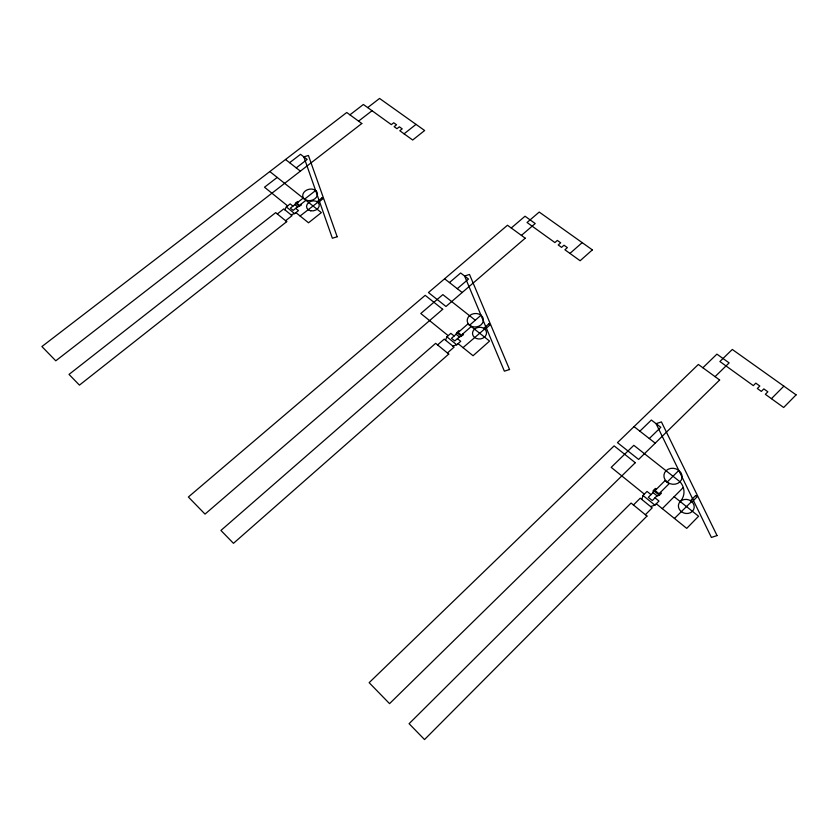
<?xml version="1.0" encoding="UTF-8"?>
<svg xmlns="http://www.w3.org/2000/svg" width="838" height="838" viewBox="0 0 838 838"><rect width="100%" height="100%" fill="white"/><g stroke="black" fill="none" stroke-linecap="round" stroke-linejoin="round"><path stroke-width="1.26" d="M656.416 489.224L655.421 488.428L653.399 490.45L652.844 492.44L657.222 495.96L659.38 495.248L661.402 493.226L660.407 492.419M641.845 499.469L642.976 495.478L647.041 491.424L651.011 494.63M459.402 331.377L458.585 330.717L455.945 334.132L459.559 337.033L463.519 334.676L462.691 334.016M445.544 340.186L446.884 336.813L450.854 333.346L454.133 335.996M298.056 202.105L297.364 201.549L294.725 204.493L297.773 206.944L301.523 204.881L300.832 204.325M284.868 209.814L286.334 206.902L290.178 203.896L292.944 206.117M680.121 501.637L681.284 500.234A18.007 15.775 13.2 0 0 683.515 488.303L682.949 486.553A18.007 15.775 13.2 0 0 680.006 481.766L633.821 445.324L611.195 467.353L644.338 494.127M674.443 518.46L691.622 501.533A8.003 7.008 15.6 0 1 692.293 511.442A8.003 7.008 15.6 0 1 681.231 511.568L680.948 511.327A8.003 7.008 15.6 0 1 680.309 501.449A8.003 7.008 15.6 0 1 691.34 501.292M662.303 508.645L683.263 487.527M771.431 398.679L783.865 386.15M645.375 514.721L652.194 507.87L640.253 498.181L633.434 504.979M650.602 506.571L654.918 505.146L658.993 501.051L654.991 497.835M653.043 492.597L648.298 497.332L652.278 500.548L657.023 495.803M667.163 482.08L678.811 470.432M649.314 438.536L660.805 427.307L651.367 420.027L639.876 431.172M715.065 376.65L729.133 362.896L716.919 354.128L702.873 367.756M463.037 347.634L484.657 328.978A7.018 5.856 -5.8 0 1 484.395 337.201A7.018 5.856 -5.8 0 1 474.591 337.452L474.36 337.264A7.018 5.856 -5.8 0 1 474.643 329.062A7.018 5.856 -5.8 0 1 484.427 328.789M569.955 253.422L582.19 242.632M459.402 336.907L454.772 340.961L451.483 338.301L456.113 334.257M471.228 326.537L461.382 335.169L458.093 332.529L467.939 323.918L489.56 341.087L473.051 355.731L458.072 343.622M447.429 352.966L454.091 347.121L444.234 339.128L437.583 344.921M452.771 346.052L456.741 344.785L460.722 341.296L457.422 338.636M469.584 325.228L480.981 315.245M457.276 288.681L468.505 279.044L460.659 272.989L449.44 282.574M521.414 235.405L535.21 223.537L525.028 216.225L511.253 227.988M300.098 215.984L317.874 202.262M404.084 133.818L416.015 124.391M297.626 206.839L293.143 210.369L290.377 208.128L294.861 204.608M305.933 200.313L299.554 205.331L296.778 203.1L303.157 198.103M285.611 220.729L292.064 215.649L283.768 208.913L277.326 213.962M290.954 214.748L294.641 213.617L298.485 210.589L295.709 208.348M304.55 199.193L315.622 190.498M296.243 167.883L307.169 159.44L300.528 154.307L289.623 162.698M358.57 121.133L372.03 110.721M277.2 177.426L264.504 187.22L287.623 205.897M367.704 107.589L379.562 98.444L424.636 130.519L412.673 140.019L399.81 130.738L402.209 128.853L399.37 126.821L396.971 128.696L394.143 126.664L396.542 124.778L393.713 122.757L391.325 124.632L363.388 104.478L349.938 114.827M444.601 278.792L462.188 292.514M634.041 426.626L655.222 443.155M285.528 159.492L300.392 171.13M475.293 320.221L442.852 294.62L420.802 313.506L448.204 335.661M269.826 171.549L321.352 212.601L308.52 222.793L295.919 212.611M674.14 496.714L698.588 516.239L686.731 528.38L656.28 503.774M295.447 203.047L299.606 206.389M456.605 332.445L461.539 336.405M653.399 490.45L659.38 495.248M286.334 206.902L294.641 213.617M446.884 336.813L456.741 344.785M642.976 495.478L654.918 505.146M695.687 495.499L690.575 500.684L692.104 501.899L697.216 496.714L695.687 495.499M796.1 394.855L783.656 407.498L765.356 394.31L767.859 391.796L763.827 388.905L761.333 391.398L757.322 388.507L759.815 386.025L755.813 383.144L753.32 385.627L719.894 361.524L732.297 349.456L796.1 394.855M646.988 516.051L424.531 739.556L409.091 723.697L631.087 503.051L646.988 516.051M665.152 480.509L655.065 490.576L659.056 493.771L669.143 483.673L665.152 480.509M635.277 462.712L389.555 703.637L369.149 682.677L614.128 445.868L635.277 462.712M719.643 379.991L638.619 459.434L617.47 442.642L698.358 364.457L719.643 379.991M592.361 249.881L580.116 260.744L564.917 249.787L567.368 247.629L564.016 245.22L561.565 247.367L558.223 244.968L560.685 242.821L557.354 240.422L554.903 242.57L527.05 222.489L539.222 212.066L592.361 249.881M448.759 354.065L233.467 543.328L220.928 530.444L435.645 343.339L448.759 354.065M488.774 323.918L483.798 328.297L485.055 329.282L490.021 324.903L488.774 323.918M442.715 309.295L205.027 514.103L188.382 497.007L425.191 295.332L442.715 309.295M525.227 238.181L445.973 306.478L428.438 292.556L507.482 225.244L525.227 238.181M286.732 221.651L79.442 385.124L69.02 374.408L275.692 212.632L286.732 221.651M321.991 197.862L317.152 201.686L318.199 202.513L323.039 198.69L321.991 197.862M361.807 123.511L55.779 360.811L41.9 346.555L346.743 112.491L361.807 123.511M717.045 535.566L711.399 537.451L656.07 423.661L661.423 421.912L717.045 535.566M509.556 369.527L504.371 371.182L464.577 276.006L469.51 274.466L509.556 369.527M337.159 236.745L332.351 238.233L303.838 156.863L308.426 155.48L337.159 236.745M679.367 470.872L678.497 470.181A9.155 7.961 12.8 0 0 666.126 470.663A9.155 7.961 12.8 0 0 666.608 481.63L667.467 482.332A9.155 7.961 12.8 0 0 679.89 481.881A9.155 7.961 12.8 0 0 679.367 470.872M481.431 315.622L480.719 315.036A8.129 6.746 -6.1 0 0 469.636 315.601A8.129 6.746 -6.1 0 0 469.144 324.84L469.846 325.427A8.129 6.746 -6.1 0 0 480.981 324.882A8.129 6.746 -6.1 0 0 481.431 315.622M316.01 190.813L315.402 190.32A7.469 5.698 -13.9 0 0 305.336 190.928A7.469 5.698 -13.9 0 0 304.163 198.878L304.77 199.371A7.469 5.698 -13.9 0 0 314.868 198.784A7.469 5.698 -13.9 0 0 316.01 190.813M310.73 210.809A6.442 4.944 -14 0 0 319.173 204.399A6.442 4.944 -14 0 0 308.813 202.45A6.442 4.944 -14 0 0 310.73 210.809"/></g></svg>
